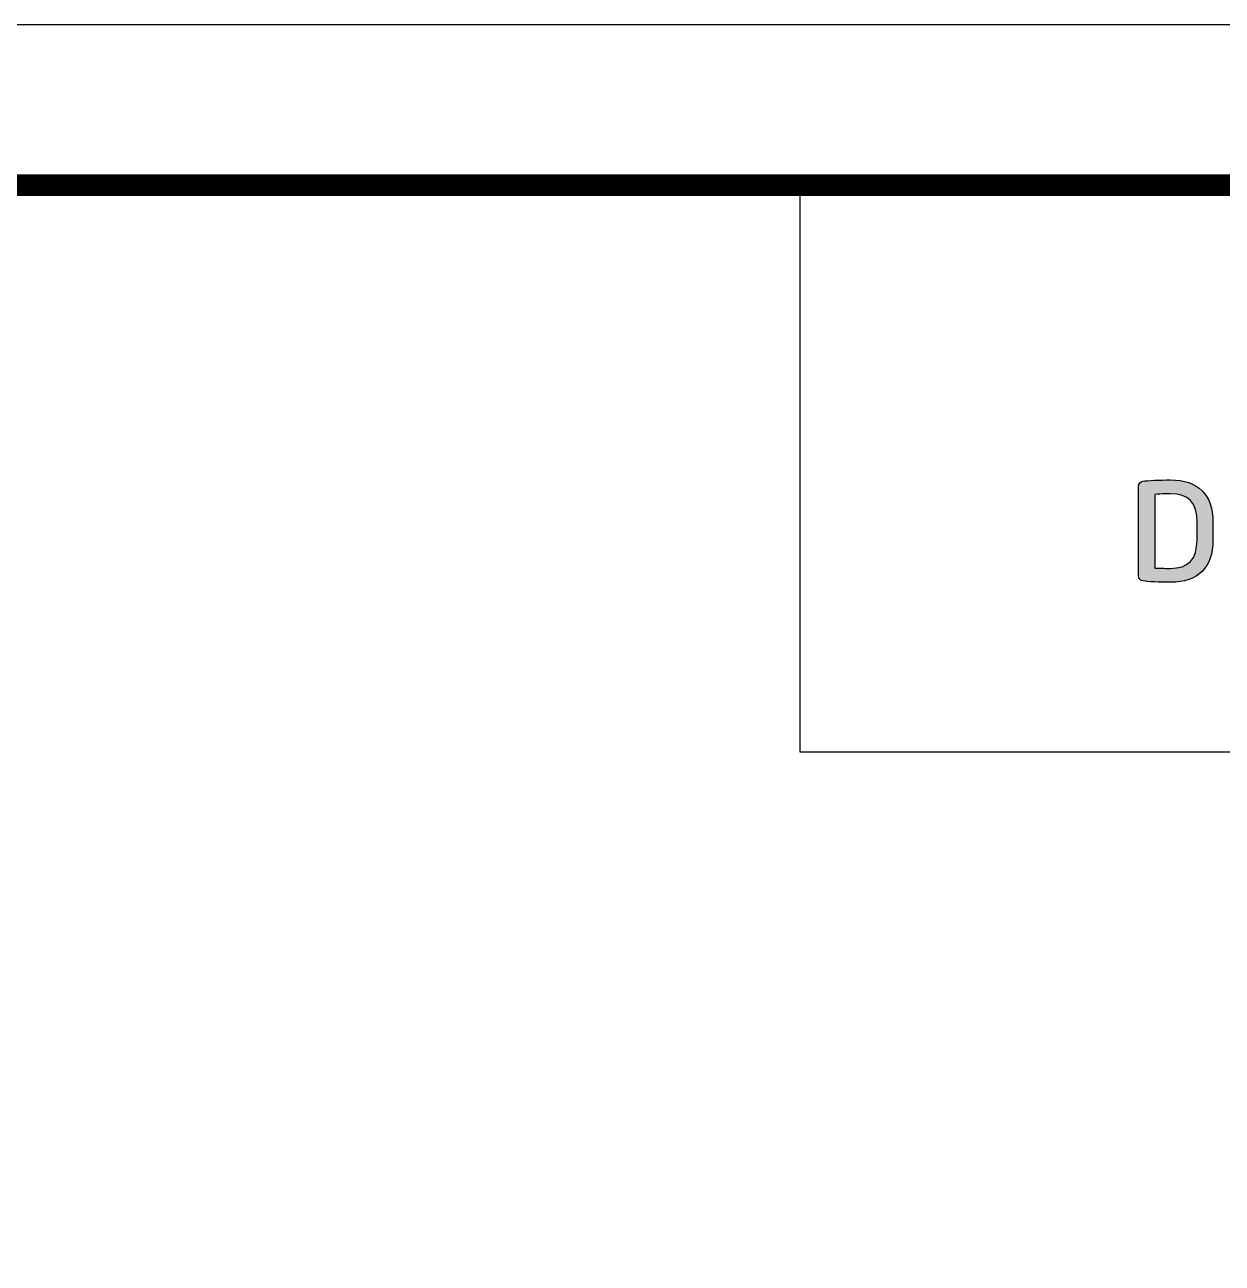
# Model space of a CAD drawing. Extents: x 16296679582 to 16296680068, y -37409616349 to -37409615993.
# Drawn here: x 16296679942.2 to 16296680004, y -37409616056.5 to -37409615992.6 of the extents above; entities that cross this region are included whole.
import ezdxf

# ---------------------------------------------------------------- set-up
doc = ezdxf.new("R2010")
doc.units = 0
doc.header["$LTSCALE"] = 10
doc.header["$MEASUREMENT"] = 0
doc.layers.get('0').update_dxf_attribs({"linetype": 'CONTINUOUS'})
doc.layers.add('레이어 1', color=7, linetype='CONTINUOUS')

msp = doc.modelspace()

# ---------------------------------------------------------------- hatches: boundary and pattern name
at = {"layer": '레이어 1'}
h = msp.add_hatch(color=5, dxfattribs=at)
h.dxf.hatch_style = 2
edge = h.paths.add_edge_path()
edge.add_spline(control_points=[(16296680002.701799, -37409616019.16935), (16296680002.701799, -37409616020.160233), (16296680002.24972, -37409616020.642319), (16296680001.319229, -37409616020.642319), (16296680001.319229, -37409616020.642319), (16296680000.682619, -37409616020.630531), (16296680000.51671, -37409616020.627647), (16296680000.51671, -37409616020.627647), (16296680000.51671, -37409616016.828369), (16296680000.51671, -37409616016.828369), (16296680000.846439, -37409616016.795631), (16296680001.315029, -37409616016.790131), (16296680001.319691, -37409616016.790131), (16296680002.2754, -37409616016.790131), (16296680002.701799, -37409616017.244164), (16296680002.701799, -37409616018.261787), (16296680002.701799, -37409616018.261787), (16296680002.701799, -37409616019.16935), (16296680002.701799, -37409616019.16935)], knot_values=[0, 0, 0, 0, 1, 1, 1, 2, 2, 2, 3, 3, 3, 4, 4, 4, 5, 5, 5, 6, 6, 6, 6], degree=3, periodic=0)
edge = h.paths.add_edge_path()
edge.add_spline(control_points=[(16296680001.319229, -37409616016.076431), (16296680000.802691, -37409616016.076431), (16296680000.13262, -37409616016.108139), (16296679999.91288, -37409616016.143494), (16296679999.775459, -37409616016.166557), (16296679999.687349, -37409616016.269257), (16296679999.687349, -37409616016.404984), (16296679999.687349, -37409616016.404984), (16296679999.687349, -37409616021.026917), (16296679999.687349, -37409616021.026917), (16296679999.687349, -37409616021.169197), (16296679999.7763, -37409616021.269287), (16296679999.919559, -37409616021.289192), (16296680000.12738, -37409616021.323769), (16296680000.79529, -37409616021.355217), (16296680001.319229, -37409616021.355217), (16296680002.761539, -37409616021.355217), (16296680003.523569, -37409616020.599091), (16296680003.523569, -37409616019.16935), (16296680003.523569, -37409616019.16935), (16296680003.523569, -37409616018.261787), (16296680003.523569, -37409616018.261787), (16296680003.523569, -37409616016.832047), (16296680002.761539, -37409616016.076431), (16296680001.319229, -37409616016.076431)], knot_values=[0, 0, 0, 0, 1, 1, 1, 2, 2, 2, 3, 3, 3, 4, 4, 4, 5, 5, 5, 6, 6, 6, 7, 7, 7, 8, 8, 8, 8], degree=3, periodic=0)

# ---------------------------------------------------------------- linework, layer by layer
at = {"color": 5, "ltscale": 0.5}
msp.add_line((16296679982.22892, -37409616030.124733), (16296679982.22892, -37409616000.864929), dxfattribs=at)
at = {"color": 5, "ltscale": 40}
msp.add_line((16296680059.914431, -37409616030.124733), (16296679982.22892, -37409616030.124733), dxfattribs=at)
at = {"ltscale": 0.5}
msp.add_lwpolyline([(16296679581.69809, -37409616348.755463), (16296680067.77809, -37409616348.755463), (16296680067.77809, -37409615992.595459), (16296679581.69809, -37409615992.595459)], close=True, dxfattribs=at)
at = {"color": 5, "linetype": 'ByBlock', "lineweight": 200, "const_width": 1.12}
msp.add_lwpolyline([(16296679589.514339, -37409616333.504997), (16296680059.914339, -37409616333.504997), (16296680059.914339, -37409616000.865013), (16296679589.514339, -37409616000.865013)], close=True, dxfattribs=at)
at = {"layer": '레이어 1', "color": 5}
for points, knots in [([(16296680001.319229, -37409616016.076439), (16296680000.802691, -37409616016.076439), (16296680000.13262, -37409616016.108147), (16296679999.91288, -37409616016.143509), (16296679999.775459, -37409616016.166573), (16296679999.687349, -37409616016.269279), (16296679999.687349, -37409616016.404999), (16296679999.687349, -37409616016.404999), (16296679999.687349, -37409616021.026939), (16296679999.687349, -37409616021.026939), (16296679999.687349, -37409616021.169212), (16296679999.7763, -37409616021.26931), (16296679999.919559, -37409616021.289207), (16296680000.12738, -37409616021.323776), (16296680000.79529, -37409616021.355232), (16296680001.319229, -37409616021.355232), (16296680002.761539, -37409616021.355232), (16296680003.523569, -37409616020.599113), (16296680003.523569, -37409616019.169357), (16296680003.523569, -37409616019.169357), (16296680003.523569, -37409616018.261803), (16296680003.523569, -37409616018.261803), (16296680003.523569, -37409616016.832069), (16296680002.761539, -37409616016.076439), (16296680001.319229, -37409616016.076439)], [0, 0, 0, 0, 1, 1, 1, 2, 2, 2, 3, 3, 3, 4, 4, 4, 5, 5, 5, 6, 6, 6, 7, 7, 7, 8, 8, 8, 8]), ([(16296680002.701799, -37409616019.169357), (16296680002.701799, -37409616020.160248), (16296680002.24972, -37409616020.642326), (16296680001.319229, -37409616020.642326), (16296680001.319229, -37409616020.642326), (16296680000.682619, -37409616020.630547), (16296680000.51671, -37409616020.627663), (16296680000.51671, -37409616020.627663), (16296680000.51671, -37409616016.828377), (16296680000.51671, -37409616016.828377), (16296680000.846439, -37409616016.795647), (16296680001.315029, -37409616016.790138), (16296680001.319691, -37409616016.790138), (16296680002.2754, -37409616016.790138), (16296680002.701799, -37409616017.244179), (16296680002.701799, -37409616018.261803), (16296680002.701799, -37409616018.261803), (16296680002.701799, -37409616019.169357), (16296680002.701799, -37409616019.169357)], [0, 0, 0, 0, 1, 1, 1, 2, 2, 2, 3, 3, 3, 4, 4, 4, 5, 5, 5, 6, 6, 6, 6])]:
    msp.add_open_spline(points, degree=3, knots=knots, dxfattribs=at)

doc.saveas('drawing.dxf')
